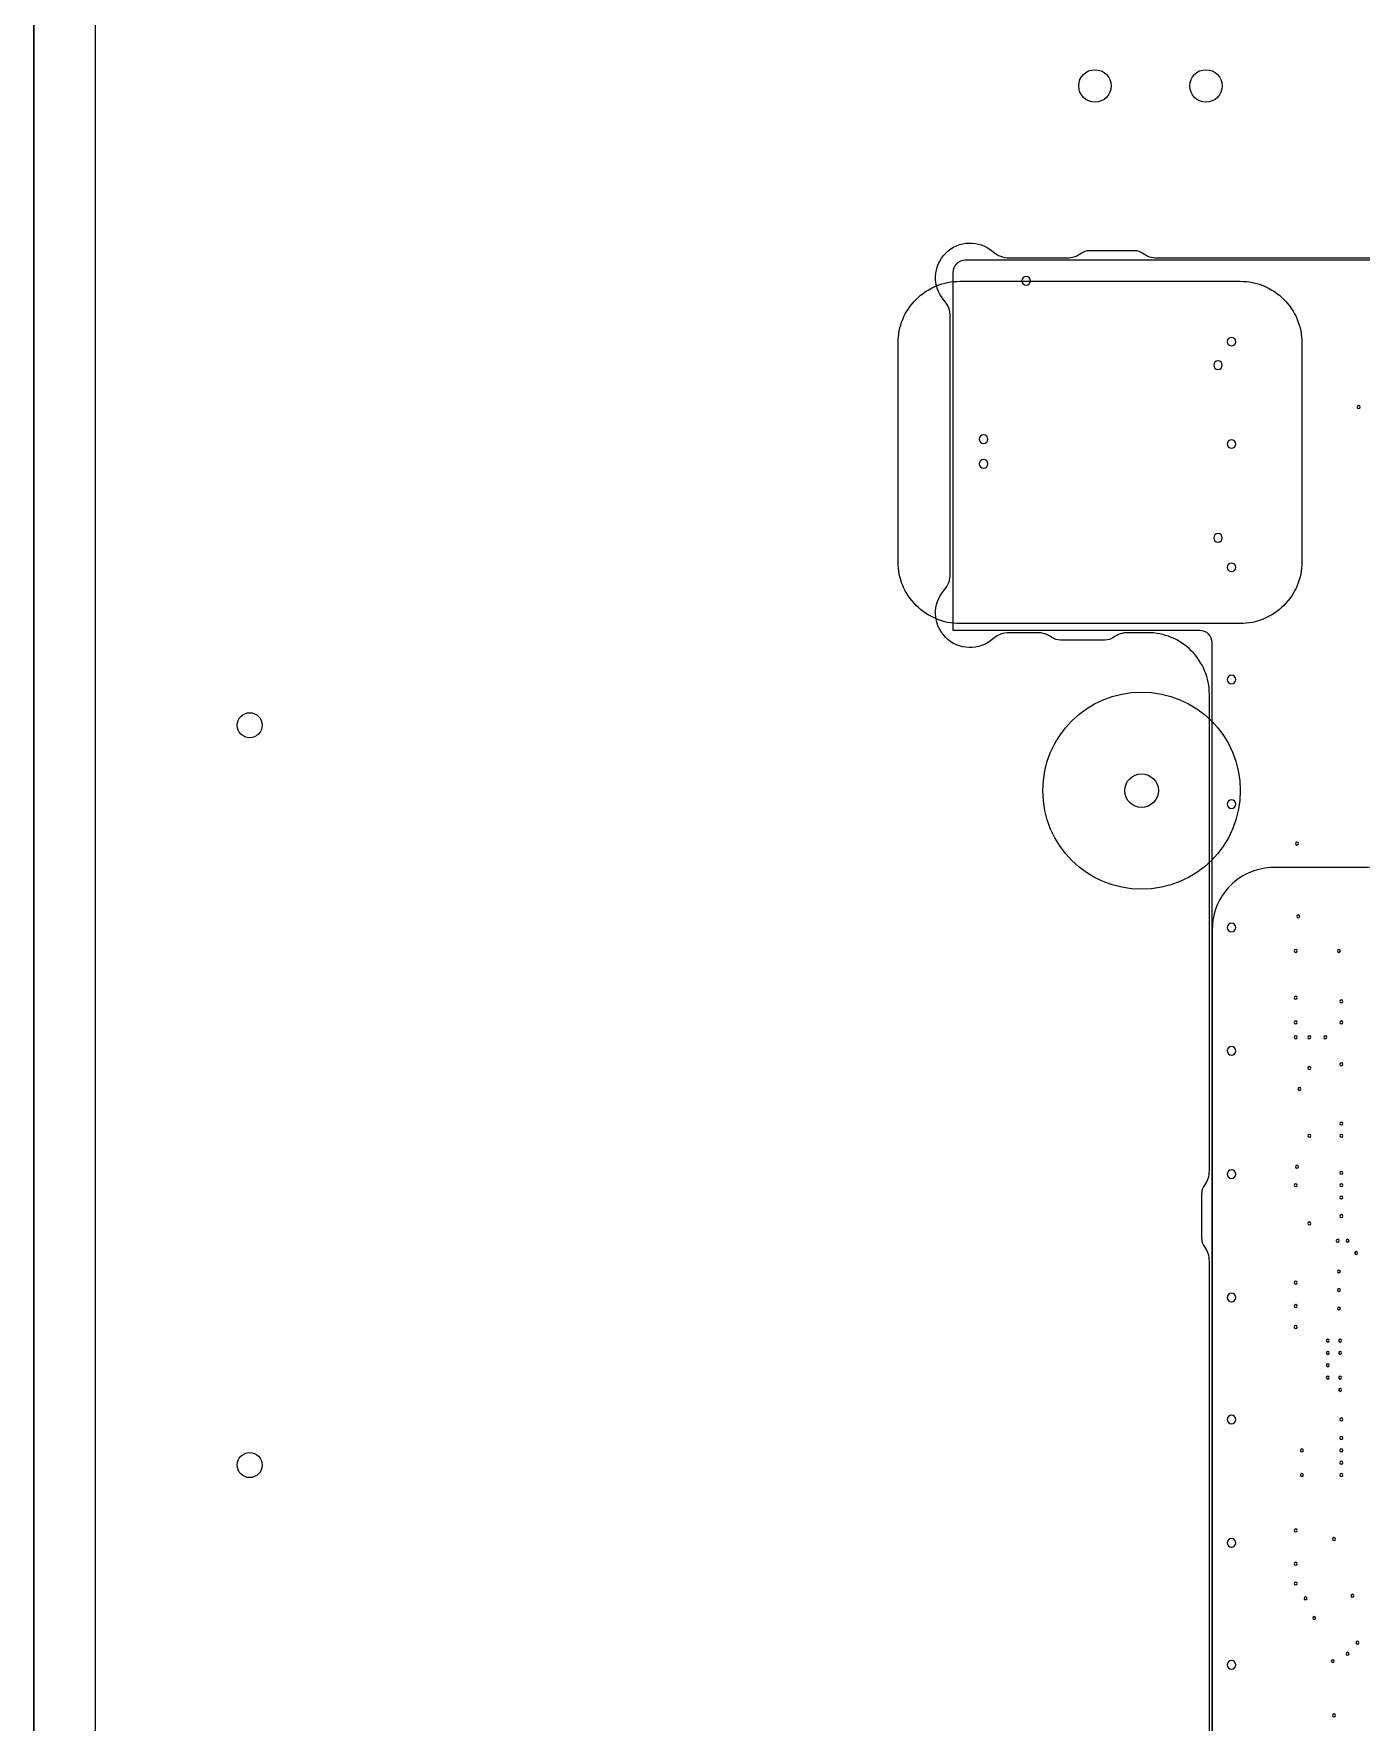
# Model space of a CAD drawing. Extents: x -216 to 339, y -350 to 279.
# Drawn here: x -215.9 to -79.2, y -178.9 to -5 of the extents above; entities that cross this region are included whole.
import ezdxf

# ---------------------------------------------------------------- set-up
doc = ezdxf.new("R2010")
doc.units = 0
doc.layers.get('0').update_dxf_attribs({"linetype": 'CONTINUOUS'})
for name, color, linetype in [('1_0_PALLET', 53, 'CONTINUOUS'), ('_G01-IND-3GEN_DRILLS', 40, 'CONTINUOUS'), ('_G01-IND-3GEN_OUTLINE', 4, 'CONTINUOUS')]:
    doc.layers.add(name, color=color, linetype=linetype)

# ---------------------------------------------------------------- blocks, each defined once
blk = doc.blocks.new('ROUND_99')
blk.add_circle((0, 0), 0.006)
blk = doc.blocks.new('ROUND_148')
blk.add_circle((0, 0), 0.0175)

msp = doc.modelspace()

# ---------------------------------------------------------------- linework, layer by layer
at = {"layer": '1_0_PALLET', "linetype": 'CONTINUOUS'}
msp.add_lwpolyline([(192.96, 259.82), (192.96, 279.4), (-215.9, 279.4), (-215.9, -279.4), (192.96, -279.4), (-215.9, -279.4), (-215.9, 279.4), (192.96, 279.4), (192.96, 259.89, -0.19269), (192.47, 258.67, 0.976311), (195.17, 255.97, -0.192689), (196.39, 256.46), (215.9, 256.46), (215.9, -256.46), (196.39, -256.46, -0.19269), (195.17, -255.97, 0.976311), (192.47, -258.67, -0.192689), (192.96, -259.89), (192.96, -279.4), (192.96, -259.82)], format="xyb", dxfattribs=at)
at = {"layer": '1_0_PALLET', "color": 4}
msp.add_lwpolyline([(209.55, -273.05), (-209.55, -273.05), (-209.55, 273.05), (209.55, 273.05)], close=True, dxfattribs=at)
at = {"layer": '1_0_PALLET', "color": 1, "linetype": 'CONTINUOUS'}
msp.add_lwpolyline([(77.21, -37.09, -0.262641), (74.16, -35.37, 0.262641), (71.12, -33.65), (37.1, -33.65, -0.414214), (30.49, -27.05), (30.49, -20.8, 0.414214), (23.89, -14.2), (1.45, -14.2, -0.158961), (-2.45, -12.93, 0.158961), (-6.34, -11.66), (-21.99, -11.66, 0.158961), (-25.89, -12.93, -0.118347), (-28.73, -14.11, 0.368268), (-34.29, -20.64), (-34.29, -44.51, -0.414214), (-40.89, -51.12), (-59.87, -51.12, 0.414214), (-72.57, -63.82), (-72.57, -84.51, -0.414214), (-78.92, -90.86), (-88.22, -90.86, 0.414214), (-94.57, -97.21), (-94.57, -207.32, 0.414214)], format="xyb", dxfattribs=at)
at = {"layer": '1_0_PALLET', "color": 150, "linetype": 'CONTINUOUS'}
msp.add_lwpolyline([(-94.87, -180.47), (-94.87, -131.4, 0.15686), (-95.35, -129.92, -0.15686), (-95.63, -129.03), (-95.63, -124.46, -0.15686), (-95.35, -123.57, 0.15686), (-94.87, -122.09), (-94.87, -73.02, 0.414214), (-101.22, -66.67), (-103.26, -66.67, 0.15686), (-104.74, -67.15, -0.15686), (-105.63, -67.44), (-110.2, -67.44, -0.15686), (-111.09, -67.15, 0.15686), (-112.57, -66.67), (-115.47, -66.67, 0.182676), (-117.15, -67.31, -0.939221), (-122.17, -62.29, 0.182676), (-121.54, -60.61), (-121.54, -34.13, 0.182676), (-122.17, -32.45, -0.939221), (-117.15, -27.43, 0.182676), (-115.47, -28.07), (-109.55, -28.07, 0.15686), (-108.07, -27.59, -0.15686), (-107.18, -27.3), (-102.61, -27.3, -0.15686), (-101.72, -27.59, 0.15686), (-100.24, -28.07), (-62.42, -28.07, 0.15686)], format="xyb", dxfattribs=at)
at = {"layer": '1_0_PALLET', "color": 1, "linetype": 'CONTINUOUS'}
msp.add_lwpolyline([(-85.34, -36.83), (-85.34, -59.38, -0.414214), (-91.69, -65.73), (-120.57, -65.73, -0.414214), (-126.92, -59.38), (-126.92, -36.83, -0.414214), (-120.57, -30.48), (-91.69, -30.48, -0.414214)], format="xyb", close=True, dxfattribs=at)
at = {"layer": '1_0_PALLET', "linetype": 'CONTINUOUS'}
for centre, radius in [((-106.65, -10.36), 1.67), ((-95.22, -10.36), 1.67), ((-193.67, -76.2), 1.29), ((-101.85, -82.94), 1.73), ((-193.67, -152.4), 1.29)]:
    msp.add_circle(centre, radius, dxfattribs=at)
at = {"layer": '1_0_PALLET', "color": 9}
msp.add_circle((-101.85, -82.94), 10.16, dxfattribs=at)
at = {"layer": '_G01-IND-3GEN_OUTLINE', "linetype": 'CONTINUOUS'}
msp.add_lwpolyline([(24.78, -27.24), (24.77, -14.86), (5.08, -13.72), (-17.22, -13.72), (-36.19, -14.86), (-36.19, -27.05, -0.414214), (-37.46, -28.32), (-39.24, -28.32), (-39.24, -28.45, -0.414214), (-40.26, -29.46), (-47.12, -29.46, -0.414214), (-48.13, -28.45), (-48.13, -28.32), (-120.01, -28.32, 0.414214), (-121.28, -29.59), (-121.28, -66.42), (-95.88, -66.42, -0.414214), (-94.61, -67.69), (-94.61, -185.8, -0.414214), (-95.88, -187.07), (-121.28, -187.07), (-121.28, -223.9, 0.414214), (-120.01, -225.17), (-48.13, -225.17)], format="xyb", dxfattribs=at)

# ---------------------------------------------------------------- block references
at = {"layer": '_G01-IND-3GEN_DRILLS', "linetype": 'CONTINUOUS', "xscale": -25.4, "yscale": 25.4, "zscale": 25.4, "rotation": 270}
for name, p in [('ROUND_148', (-113.73, -30.42)), ('ROUND_148', (-92.58, -36.7)), ('ROUND_148', (-93.98, -39.12)), ('ROUND_99', (-79.5, -43.43)), ('ROUND_148', (-118.11, -46.74)), ('ROUND_148', (-92.58, -47.24)), ('ROUND_148', (-118.11, -49.28)), ('ROUND_148', (-93.98, -56.9)), ('ROUND_148', (-92.58, -59.94)), ('ROUND_148', (-92.58, -71.5)), ('ROUND_148', (-92.58, -84.33)), ('ROUND_99', (-85.85, -88.39)), ('ROUND_148', (-92.58, -97.03)), ('ROUND_99', (-85.72, -95.88)), ('ROUND_99', (-85.98, -99.44)), ('ROUND_99', (-81.53, -99.44)), ('ROUND_99', (-85.98, -104.27)), ('ROUND_99', (-81.28, -104.65)), ('ROUND_99', (-85.98, -106.81)), ('ROUND_99', (-81.28, -106.81)), ('ROUND_148', (-92.58, -109.73)), ('ROUND_99', (-85.98, -108.33)), ('ROUND_99', (-84.58, -108.33)), ('ROUND_99', (-82.93, -108.33)), ('ROUND_99', (-81.28, -111.12)), ('ROUND_99', (-84.58, -111.51)), ('ROUND_99', (-85.6, -113.66)), ('ROUND_99', (-81.28, -117.22)), ('ROUND_99', (-84.58, -118.49)), ('ROUND_99', (-81.28, -118.49)), ('ROUND_99', (-85.85, -121.67)), ('ROUND_148', (-92.58, -122.43)), ('ROUND_99', (-85.98, -123.57)), ('ROUND_99', (-81.28, -122.3)), ('ROUND_99', (-81.28, -123.57)), ('ROUND_99', (-81.28, -124.84)), ('ROUND_99', (-81.28, -126.75)), ('ROUND_99', (-84.58, -127.51)), ('ROUND_99', (-81.66, -129.29)), ('ROUND_99', (-80.64, -129.29)), ('ROUND_99', (-79.76, -130.56)), ('ROUND_99', (-85.98, -133.6)), ('ROUND_99', (-81.53, -132.46)), ('ROUND_148', (-92.58, -135.13)), ('ROUND_99', (-81.53, -134.37)), ('ROUND_99', (-85.98, -136.02)), ('ROUND_99', (-81.53, -136.27)), ('ROUND_99', (-85.98, -138.18)), ('ROUND_99', (-82.68, -139.57)), ('ROUND_99', (-82.68, -140.84)), ('ROUND_99', (-81.41, -139.57)), ('ROUND_99', (-81.41, -140.84)), ('ROUND_99', (-82.68, -142.11)), ('ROUND_99', (-82.68, -143.38)), ('ROUND_99', (-81.41, -143.38)), ('ROUND_99', (-81.41, -144.65)), ('ROUND_148', (-92.58, -147.7)), ('ROUND_99', (-81.28, -147.7)), ('ROUND_99', (-81.28, -149.61)), ('ROUND_99', (-85.34, -150.88)), ('ROUND_99', (-81.28, -150.88)), ('ROUND_99', (-81.28, -152.15)), ('ROUND_99', (-85.34, -153.42)), ('ROUND_99', (-81.28, -153.42)), ('ROUND_148', (-92.58, -160.4)), ('ROUND_99', (-85.98, -159.13)), ('ROUND_99', (-82.04, -160.02)), ('ROUND_99', (-85.98, -162.56)), ('ROUND_99', (-85.98, -164.59)), ('ROUND_99', (-84.96, -166.12)), ('ROUND_99', (-80.14, -165.86)), ('ROUND_99', (-84.07, -168.15)), ('ROUND_99', (-80.64, -171.83)), ('ROUND_99', (-79.63, -170.69)), ('ROUND_148', (-92.58, -172.97)), ('ROUND_99', (-82.17, -172.59)), ('ROUND_99', (-82.04, -178.18))]:
    msp.add_blockref(name, p, dxfattribs=at)

doc.saveas('drawing.dxf')
